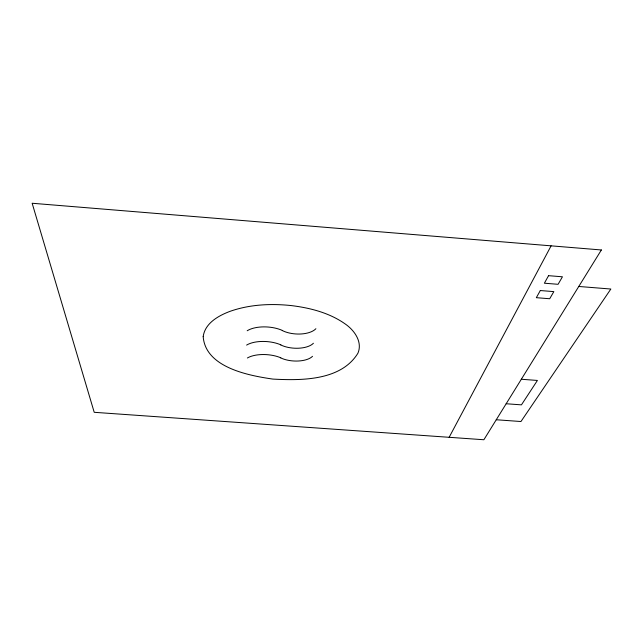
<?xml version="1.0" encoding="UTF-8"?>
<svg xmlns="http://www.w3.org/2000/svg" width="643" height="643" viewBox="0 0 643 643"><rect width="100%" height="100%" fill="white"/><g stroke="black" fill="none" stroke-linecap="round" stroke-linejoin="round"><path stroke-width="0.96" d="M449.144 437.304L551.107 245.843M496.259 419.758L520.959 421.527L610.85 289.029L578.772 286.465M506.162 403.748L521.441 404.857L537.411 380.447L521.328 379.257M313.414 343.249A20.423 9.741 3.4 0 1 280.71 344.905M246.615 345.098A23.598 10.899 4.2 0 1 280.846 344.849M312.514 356.31A19.901 9.251 3.3 0 1 280.637 357.854M247.394 357.99A23.011 10.368 4.1 0 1 280.766 357.789M315.89 328.718A21.002 10.304 3.4 0 1 282.253 330.518M247.193 330.759A24.257 11.51 4.2 0 1 282.39 330.454M203.18 336.635C205.535 367.434 248.367 375.536 272.817 379.081C301.446 380.624 341.095 380.793 357.966 353.136C362.716 341.803 354.301 330.245 345.275 324.008C329.449 312.795 310.087 307.86 291.078 305.554C270.663 303.432 249.54 304.469 230.049 311.341C218.516 315.665 204.98 323.156 203.18 336.635M540.305 290.54L536.334 297.685L549.701 298.746L553.84 291.617L540.305 290.54M548.559 275.678L544.38 283.209L558.084 284.302L562.44 276.795L548.559 275.678M601.374 249.966L483.882 439.748L94.216 412.308L32.15 203.252L601.374 249.966"/></g></svg>
